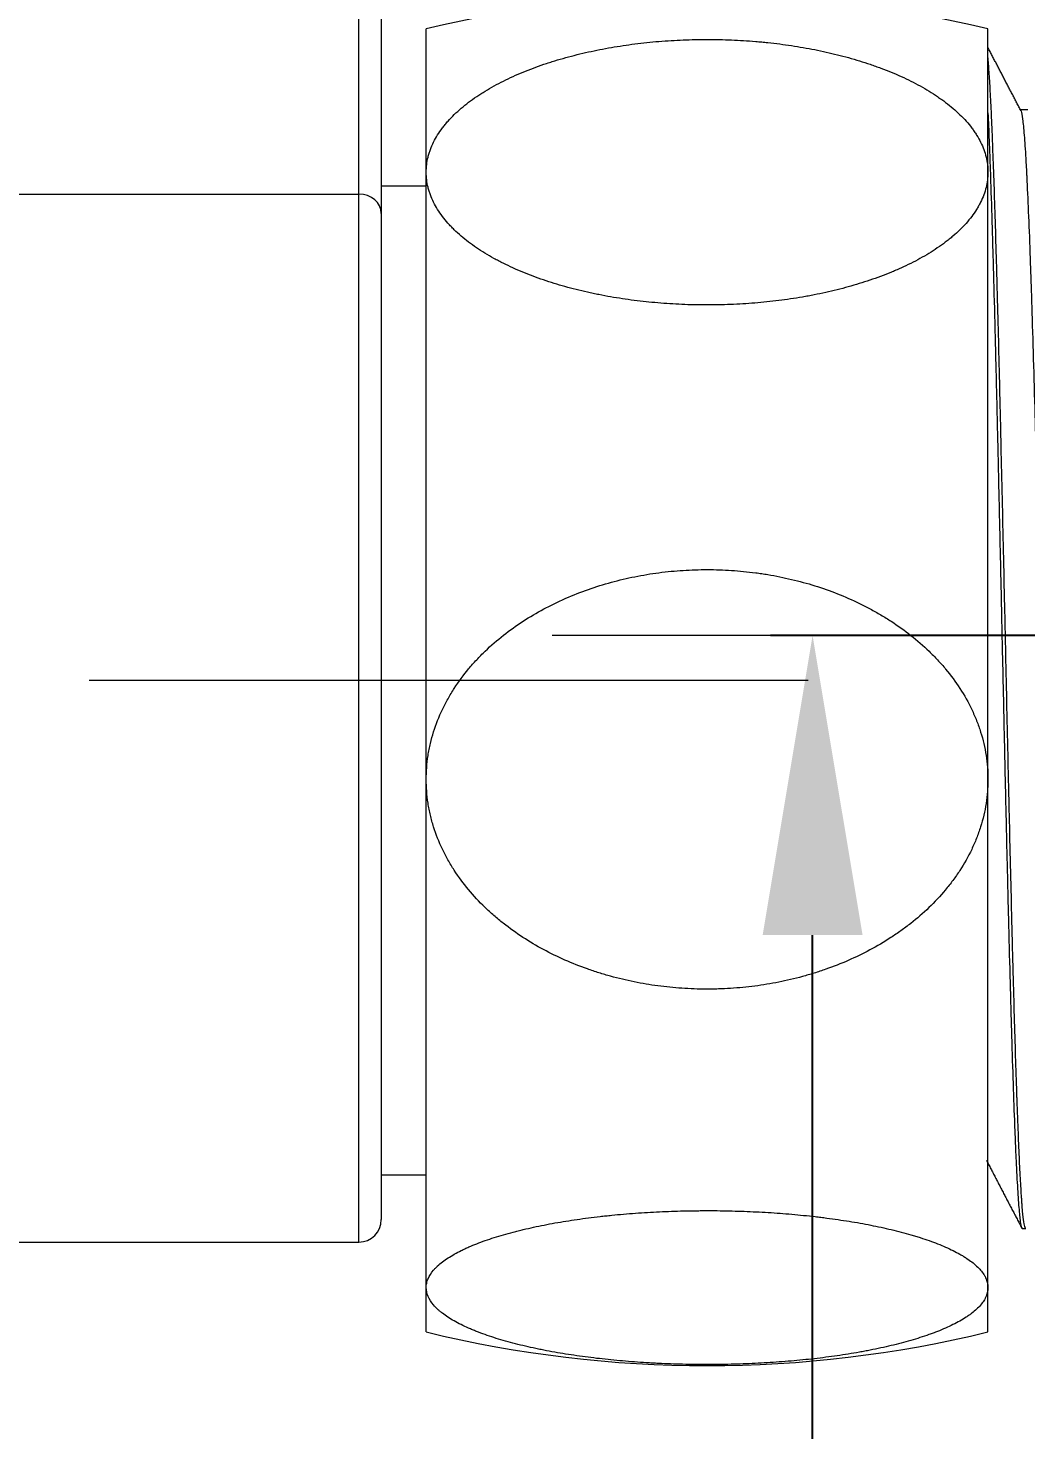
# Model space of a CAD drawing. Extents: x 8819 to 9239, y -18069 to -17475.
# Drawn here: x 9083.81 to 9100.46, y -17628.31 to -17604.91 of the extents above; entities that cross this region are included whole.
import ezdxf

# ---------------------------------------------------------------- set-up
doc = ezdxf.new("R2010")
doc.units = 0
doc.header["$MEASUREMENT"] = 0
doc.linetypes.add('CENTER', pattern=[47.5, 22, -8.5, 8.5, -8.5])
doc.linetypes.add('HIDDEN2', pattern=[4.7625, 3.175, -1.5875])
doc.layers.get('DEFPOINTS').update_dxf_attribs({"linetype": 'CONTINUOUS'})
doc.layers.add('1', color=4, linetype='HIDDEN2')
doc.layers.add('5', color=2, linetype='CONTINUOUS', lineweight=9)
doc.styles.get("Standard").update_dxf_attribs({"font": 'Gulim.ttf'})
doc.dimstyles.new('STANDARD$0', dxfattribs={"dimtxt": 3.5, "dimasz": 2.5, "dimexe": 0.7, "dimexo": 0.7, "dimgap": 0.5, "dimtad": 3, "dimdec": 4, "dimdsep": 46, "dimtxsty": 'Standard', "dimcen": 0, "dimclrd": 2, "dimclre": 2, "dimclrt": 4, "dimadec": 0, "dimazin": 0, "dimtp": 0.2, "dimtm": 0.1, "dimtfac": 0.5, "dimtdec": 4, "dimtmove": 1, "dimatfit": 3, "dimfxl": 0, "dimtolj": 1, "dimarcsym": 0})

# ---------------------------------------------------------------- blocks, each defined once
blk = doc.blocks.new('*D7')
at = {"layer": '5', "color": 2, "lineweight": -2}
for p, q in [((9113.856, -17615.053), (9096.203, -17615.053)), ((9096.903, -17722.553), (9096.903, -17620.053)), ((9113.856, -17727.553), (9096.203, -17727.553))]:
    blk.add_line(p, q, dxfattribs=at)
at = {"layer": '5', "color": 2}
for points in [[(9096.07, -17620.053), (9097.737, -17620.053), (9096.903, -17615.053)], [(9096.07, -17722.553), (9097.737, -17722.553), (9096.903, -17727.553)]]:
    blk.add_solid(points, dxfattribs=at)
at = {"layer": 'DEFPOINTS', "color": 0}
for p in [(9096.903, -17615.053), (9114.556, -17615.053), (9114.556, -17727.553)]:
    blk.add_point(p, dxfattribs=at)
at = {"layer": '5', "color": 4, "insert": (9091.337, -17673.564), "char_height": 5, "attachment_point": 5, "rotation": 90}
blk.add_mtext('\\A1;150', dxfattribs=at)

msp = doc.modelspace()

# ---------------------------------------------------------------- linework, layer by layer
at = {"layer": '1', "color": 1, "linetype": 'Continuous', "lineweight": 13}
for p, q in [((9089.33, -17607.684), (9089.33, -17588.934)), ((9078.947, -17607.684), (9089.33, -17607.684)), ((9089.33, -17625.178), (9089.33, -17607.684))]:
    msp.add_line(p, q, dxfattribs=at)
at = {"layer": '1', "color": 7, "linetype": 'Continuous', "lineweight": 18}
for p, q in [((9089.705, -17589.259), (9089.705, -17608.009)), ((9090.455, -17607.32), (9090.455, -17604.928)), ((9099.83, -17607.32), (9099.83, -17604.928)), ((9100.498, -17606.278), (9100.372, -17606.278)), ((9090.455, -17617.454), (9090.455, -17607.32)), ((9099.83, -17617.454), (9099.83, -17607.32)), ((9090.455, -17607.553), (9089.705, -17607.553)), ((9089.705, -17608.009), (9089.705, -17624.803)), ((9090.455, -17625.938), (9090.455, -17617.454)), ((9099.83, -17625.938), (9099.83, -17617.454)), ((9089.705, -17624.053), (9090.455, -17624.053)), ((9100.403, -17624.953), (9100.462, -17624.953)), ((9080.022, -17625.178), (9089.33, -17625.178)), ((9090.455, -17626.678), (9090.455, -17625.938)), ((9099.83, -17626.678), (9099.83, -17625.938))]:
    msp.add_line(p, q, dxfattribs=at)
at = {"layer": '1', "color": 1, "linetype": 'CENTER', "lineweight": 13}
for p, q in [((9114.556, -17615.053), (9089.96, -17615.053)), ((9096.83, -17615.803), (9084.83, -17615.803))]:
    msp.add_line(p, q, dxfattribs=at)
at = {"layer": '1', "color": 7, "linetype": 'Continuous', "lineweight": 18}
for centre, radius, start, end in [((9095.142, -17624.178), 19.812, 76.3145, 103.6855), ((9089.33, -17624.803), 0.375, 270, 0), ((9095.142, -17607.428), 19.812, 256.3145, 283.6855)]:
    msp.add_arc(centre, radius, start, end, dxfattribs=at)
at = {"layer": '1', "color": 1, "linetype": 'Continuous', "lineweight": 13}
msp.add_ellipse((9089.33, -17608.009), major_axis=(-0.375, 0), ratio=0.866025, start_param=3.141593, end_param=4.712389, dxfattribs=at)
at = {"layer": '1', "color": 7, "linetype": 'Continuous', "lineweight": 18}
for points, knots in [([(9090.455, -17607.32), (9090.455, -17607.235), (9090.465, -17607.151), (9090.488, -17607.056), (9090.491, -17607.045), (9090.497, -17607.024), (9090.506, -17606.993), (9090.531, -17606.92), (9090.558, -17606.858), (9090.618, -17606.737), (9090.667, -17606.658), (9090.74, -17606.562), (9090.755, -17606.543), (9090.786, -17606.505), (9090.802, -17606.486), (9090.852, -17606.43), (9090.887, -17606.394), (9090.997, -17606.286), (9091.077, -17606.218), (9091.206, -17606.12), (9091.251, -17606.088), (9091.32, -17606.041), (9091.344, -17606.025), (9091.391, -17605.995), (9091.415, -17605.98), (9091.537, -17605.906), (9091.639, -17605.85), (9091.849, -17605.745), (9091.958, -17605.695), (9092.184, -17605.603), (9092.3, -17605.559), (9092.449, -17605.509), (9092.48, -17605.499), (9092.54, -17605.479), (9092.631, -17605.45), (9092.723, -17605.424), (9092.909, -17605.372), (9093.034, -17605.341), (9093.287, -17605.285), (9093.415, -17605.26), (9093.674, -17605.215), (9093.805, -17605.195), (9094.004, -17605.17), (9094.071, -17605.162), (9094.204, -17605.148), (9094.272, -17605.142), (9094.474, -17605.125), (9094.608, -17605.117), (9094.877, -17605.106), (9095.146, -17605.1), (9095.415, -17605.106), (9095.684, -17605.117), (9095.818, -17605.126), (9095.987, -17605.14), (9096.02, -17605.143), (9096.087, -17605.149), (9096.121, -17605.153), (9096.221, -17605.163), (9096.288, -17605.171), (9096.487, -17605.196), (9096.617, -17605.216), (9096.876, -17605.261), (9097.004, -17605.286), (9097.256, -17605.342), (9097.38, -17605.373), (9097.626, -17605.441), (9097.747, -17605.479), (9097.896, -17605.529), (9097.925, -17605.539), (9097.984, -17605.561), (9098.014, -17605.571), (9098.102, -17605.604), (9098.159, -17605.627), (9098.329, -17605.697), (9098.438, -17605.746), (9098.649, -17605.852), (9098.75, -17605.907), (9098.896, -17605.996), (9098.943, -17606.027), (9099.012, -17606.074), (9099.035, -17606.09), (9099.08, -17606.122), (9099.102, -17606.138), (9099.21, -17606.22), (9099.29, -17606.289), (9099.436, -17606.431), (9099.502, -17606.505), (9099.574, -17606.601), (9099.588, -17606.621), (9099.615, -17606.66), (9099.628, -17606.68), (9099.665, -17606.74), (9099.688, -17606.78), (9099.748, -17606.901), (9099.778, -17606.983), (9099.819, -17607.149), (9099.83, -17607.234), (9099.83, -17607.32)], [0, 0, 0, 0, 0.03125, 0.03125, 0.035156, 0.035156, 0.039063, 0.046875, 0.0625, 0.0625, 0.09375, 0.09375, 0.101563, 0.101563, 0.109375, 0.109375, 0.125, 0.125, 0.15625, 0.15625, 0.171875, 0.171875, 0.179688, 0.179688, 0.1875, 0.1875, 0.21875, 0.21875, 0.25, 0.25, 0.28125, 0.28125, 0.289063, 0.289063, 0.296875, 0.3125, 0.3125, 0.34375, 0.34375, 0.375, 0.375, 0.40625, 0.40625, 0.421875, 0.421875, 0.4375, 0.4375, 0.46875, 0.46875, 0.5, 0.53125, 0.53125, 0.5625, 0.5625, 0.570313, 0.570313, 0.578125, 0.578125, 0.59375, 0.59375, 0.625, 0.625, 0.65625, 0.65625, 0.6875, 0.6875, 0.71875, 0.71875, 0.726563, 0.726563, 0.734375, 0.734375, 0.75, 0.75, 0.78125, 0.78125, 0.8125, 0.8125, 0.828125, 0.828125, 0.835938, 0.835938, 0.84375, 0.84375, 0.875, 0.875, 0.90625, 0.90625, 0.914063, 0.914063, 0.921875, 0.921875, 0.9375, 0.9375, 0.96875, 0.96875, 1, 1, 1, 1]), ([(9100.462, -17624.953), (9100.461, -17624.953), (9100.456, -17624.952), (9100.452, -17624.945), (9100.442, -17624.917), (9100.428, -17624.853), (9100.415, -17624.735), (9100.405, -17624.626), (9100.402, -17624.586), (9100.397, -17624.521), (9100.395, -17624.487), (9100.392, -17624.452), (9100.391, -17624.427), (9100.39, -17624.415), (9100.382, -17624.302), (9100.376, -17624.189), (9100.362, -17623.939), (9100.349, -17623.664), (9100.336, -17623.341), (9100.326, -17623.081), (9100.323, -17622.991), (9100.318, -17622.875), (9100.318, -17622.851), (9100.316, -17622.804), (9100.313, -17622.732), (9100.311, -17622.66), (9100.303, -17622.414), (9100.296, -17622.208), (9100.283, -17621.778), (9100.276, -17621.554), (9100.263, -17621.087), (9100.256, -17620.844), (9100.248, -17620.529), (9100.246, -17620.465), (9100.243, -17620.336), (9100.241, -17620.272), (9100.236, -17620.076), (9100.233, -17619.945), (9100.223, -17619.546), (9100.217, -17619.274), (9100.203, -17618.719), (9100.197, -17618.436), (9100.188, -17618.075), (9100.186, -17617.966), (9100.183, -17617.856), (9100.182, -17617.783), (9100.181, -17617.746), (9100.177, -17617.563), (9100.173, -17617.415), (9100.163, -17616.971), (9100.15, -17616.375), (9100.137, -17615.772), (9100.127, -17615.317), (9100.124, -17615.165), (9100.12, -17614.974), (9100.119, -17614.936), (9100.117, -17614.859), (9100.115, -17614.745), (9100.112, -17614.631), (9100.104, -17614.251), (9100.097, -17613.95), (9100.084, -17613.353), (9100.077, -17613.057), (9100.064, -17612.47), (9100.057, -17612.179), (9100.049, -17611.819), (9100.048, -17611.747), (9100.044, -17611.603), (9100.043, -17611.532), (9100.038, -17611.319), (9100.034, -17611.178), (9100.024, -17610.763), (9100.011, -17610.223), (9099.998, -17609.711), (9099.988, -17609.336), (9099.984, -17609.213), (9099.98, -17609.031), (9099.977, -17608.941), (9099.975, -17608.852), (9099.973, -17608.793), (9099.972, -17608.763), (9099.965, -17608.499), (9099.958, -17608.274), (9099.945, -17607.847), (9099.932, -17607.44), (9099.918, -17607.075), (9099.908, -17606.816), (9099.905, -17606.733), (9099.9, -17606.612), (9099.898, -17606.572), (9099.895, -17606.495), (9099.893, -17606.457), (9099.885, -17606.271), (9099.879, -17606.135), (9099.865, -17605.889), (9099.859, -17605.779), (9099.845, -17605.585), (9099.839, -17605.5), (9099.831, -17605.42), (9099.83, -17605.411), (9099.83, -17605.403)], [0, 0, 0, 0, 0.004783, 0.020518, 0.020518, 0.051989, 0.083459, 0.083459, 0.099194, 0.099194, 0.107062, 0.110995, 0.110995, 0.114929, 0.114929, 0.1464, 0.1464, 0.17787, 0.20934, 0.20934, 0.225075, 0.225075, 0.229009, 0.229009, 0.232943, 0.24081, 0.24081, 0.272281, 0.272281, 0.303751, 0.303751, 0.335221, 0.335221, 0.343089, 0.343089, 0.350956, 0.350956, 0.366692, 0.366692, 0.398162, 0.398162, 0.429632, 0.429632, 0.4375, 0.441434, 0.441434, 0.445367, 0.445367, 0.461103, 0.461103, 0.492573, 0.524043, 0.524043, 0.539778, 0.539778, 0.543712, 0.543712, 0.547646, 0.555513, 0.555513, 0.586984, 0.586984, 0.618454, 0.618454, 0.649924, 0.649924, 0.657792, 0.657792, 0.665659, 0.665659, 0.681395, 0.681395, 0.712865, 0.744335, 0.744335, 0.76007, 0.76007, 0.767938, 0.771872, 0.771872, 0.775806, 0.775806, 0.807276, 0.807276, 0.838746, 0.870216, 0.870216, 0.885952, 0.885952, 0.893819, 0.893819, 0.901687, 0.901687, 0.933157, 0.933157, 0.964627, 0.964627, 0.996098, 0.996098, 1, 1, 1, 1]), ([(9099.83, -17606.33), (9099.836, -17606.471), (9099.843, -17606.624), (9099.85, -17606.816), (9099.851, -17606.842), (9099.854, -17606.896), (9099.857, -17606.978), (9099.86, -17607.062), (9099.866, -17607.233), (9099.87, -17607.351), (9099.882, -17607.717), (9099.891, -17607.976), (9099.903, -17608.389), (9099.907, -17608.531), (9099.914, -17608.75), (9099.917, -17608.86), (9099.92, -17608.973), (9099.922, -17609.049), (9099.923, -17609.087), (9099.933, -17609.433), (9099.941, -17609.751), (9099.957, -17610.406), (9099.966, -17610.744), (9099.978, -17611.265), (9099.982, -17611.442), (9099.988, -17611.71), (9099.992, -17611.845), (9099.995, -17611.981), (9099.997, -17612.073), (9099.998, -17612.118), (9100.007, -17612.531), (9100.016, -17612.901), (9100.032, -17613.646), (9100.041, -17614.022), (9100.053, -17614.59), (9100.057, -17614.78), (9100.063, -17615.066), (9100.065, -17615.161), (9100.068, -17615.305), (9100.069, -17615.353), (9100.072, -17615.449), (9100.073, -17615.497), (9100.082, -17615.927), (9100.091, -17616.305), (9100.107, -17617.052), (9100.115, -17617.421), (9100.128, -17617.969), (9100.132, -17618.15), (9100.138, -17618.421), (9100.14, -17618.51), (9100.143, -17618.645), (9100.144, -17618.689), (9100.146, -17618.778), (9100.148, -17618.823), (9100.157, -17619.22), (9100.165, -17619.561), (9100.182, -17620.222), (9100.19, -17620.541), (9100.203, -17621.003), (9100.207, -17621.154), (9100.212, -17621.34), (9100.213, -17621.377), (9100.215, -17621.45), (9100.216, -17621.487), (9100.219, -17621.595), (9100.221, -17621.667), (9100.232, -17622.019), (9100.24, -17622.284), (9100.257, -17622.78), (9100.265, -17623.011), (9100.278, -17623.333), (9100.282, -17623.436), (9100.288, -17623.584), (9100.29, -17623.633), (9100.294, -17623.727), (9100.296, -17623.772), (9100.307, -17623.994), (9100.315, -17624.151), (9100.332, -17624.424), (9100.34, -17624.54), (9100.353, -17624.684), (9100.357, -17624.726), (9100.362, -17624.773), (9100.363, -17624.782), (9100.365, -17624.799), (9100.368, -17624.824), (9100.371, -17624.846), (9100.382, -17624.912), (9100.39, -17624.942), (9100.4, -17624.952), (9100.401, -17624.953), (9100.403, -17624.953)], [0, 0, 0, 0, 0.034111, 0.034111, 0.039549, 0.039549, 0.044988, 0.055865, 0.055865, 0.077619, 0.077619, 0.121128, 0.121128, 0.142882, 0.142882, 0.153759, 0.159198, 0.159198, 0.164636, 0.164636, 0.208145, 0.208145, 0.251653, 0.251653, 0.273408, 0.273408, 0.284285, 0.289723, 0.289723, 0.295162, 0.295162, 0.338671, 0.338671, 0.382179, 0.382179, 0.403933, 0.403933, 0.41481, 0.41481, 0.420249, 0.420249, 0.425688, 0.425688, 0.469196, 0.469196, 0.512705, 0.512705, 0.534459, 0.534459, 0.545336, 0.545336, 0.550775, 0.550775, 0.556213, 0.556213, 0.599722, 0.599722, 0.64323, 0.64323, 0.664985, 0.664985, 0.670423, 0.670423, 0.675862, 0.675862, 0.686739, 0.686739, 0.730247, 0.730247, 0.773756, 0.773756, 0.79551, 0.79551, 0.806387, 0.806387, 0.817265, 0.817265, 0.860773, 0.860773, 0.904282, 0.904282, 0.926036, 0.926036, 0.931474, 0.931474, 0.936913, 0.94779, 0.94779, 0.991299, 0.991299, 1, 1, 1, 1]), ([(9100.376, -17606.287), (9100.385, -17606.302), (9100.393, -17606.335), (9100.402, -17606.395), (9100.403, -17606.403), (9100.405, -17606.418), (9100.409, -17606.443), (9100.412, -17606.47), (9100.419, -17606.529), (9100.423, -17606.573), (9100.436, -17606.722), (9100.445, -17606.842), (9100.459, -17607.053), (9100.463, -17607.128), (9100.47, -17607.249), (9100.472, -17607.291), (9100.475, -17607.355), (9100.476, -17607.377), (9100.478, -17607.421), (9100.479, -17607.443), (9100.489, -17607.647), (9100.498, -17607.846), (9100.516, -17608.277), (9100.525, -17608.51), (9100.538, -17608.885), (9100.543, -17609.015), (9100.548, -17609.182), (9100.549, -17609.216), (9100.552, -17609.283), (9100.555, -17609.386), (9100.558, -17609.489), (9100.569, -17609.84), (9100.578, -17610.131), (9100.596, -17610.738), (9100.604, -17611.053), (9100.616, -17611.462), (9100.618, -17611.545), (9100.621, -17611.67), (9100.622, -17611.711), (9100.625, -17611.795), (9100.626, -17611.837), (9100.631, -17612.047), (9100.636, -17612.217), (9100.649, -17612.728), (9100.657, -17613.074), (9100.675, -17613.776), (9100.684, -17614.132), (9100.694, -17614.539), (9100.695, -17614.584), (9100.698, -17614.674), (9100.701, -17614.809), (9100.704, -17614.944), (9100.711, -17615.214), (9100.715, -17615.393), (9100.728, -17615.928), (9100.737, -17616.282), (9100.75, -17616.81), (9100.755, -17616.985), (9100.761, -17617.247), (9100.764, -17617.335), (9100.767, -17617.465), (9100.768, -17617.509), (9100.77, -17617.596), (9100.772, -17617.639), (9100.782, -17618.026), (9100.791, -17618.363), (9100.804, -17618.855), (9100.808, -17619.016), (9100.817, -17619.336), (9100.822, -17619.492), (9100.835, -17619.951), (9100.844, -17620.244), (9100.861, -17620.802), (9100.87, -17621.068), (9100.881, -17621.383), (9100.884, -17621.445), (9100.888, -17621.568), (9100.89, -17621.628), (9100.897, -17621.805), (9100.901, -17621.918), (9100.914, -17622.244), (9100.923, -17622.443), (9100.941, -17622.804), (9100.95, -17622.967), (9100.961, -17623.146), (9100.963, -17623.181), (9100.968, -17623.247), (9100.97, -17623.279), (9100.977, -17623.37), (9100.981, -17623.425), (9100.994, -17623.576), (9101.003, -17623.655), (9101.016, -17623.742), (9101.021, -17623.765), (9101.027, -17623.793), (9101.03, -17623.8), (9101.033, -17623.81), (9101.034, -17623.813), (9101.036, -17623.818), (9101.038, -17623.82), (9101.041, -17623.826), (9101.044, -17623.828), (9101.047, -17623.828)], [0, 0, 0, 0, 0.036761, 0.036761, 0.041713, 0.041713, 0.046664, 0.056568, 0.056568, 0.076374, 0.076374, 0.115988, 0.115988, 0.135794, 0.135794, 0.145698, 0.145698, 0.150649, 0.150649, 0.155601, 0.155601, 0.195214, 0.195214, 0.234828, 0.234828, 0.254635, 0.254635, 0.259586, 0.259586, 0.264538, 0.274441, 0.274441, 0.314055, 0.314055, 0.353668, 0.353668, 0.363571, 0.363571, 0.368523, 0.368523, 0.373475, 0.373475, 0.393281, 0.393281, 0.432895, 0.432895, 0.472508, 0.472508, 0.47746, 0.47746, 0.482411, 0.492315, 0.492315, 0.512121, 0.512121, 0.551735, 0.551735, 0.571542, 0.571542, 0.581445, 0.581445, 0.586397, 0.586397, 0.591348, 0.591348, 0.630962, 0.630962, 0.650768, 0.650768, 0.670575, 0.670575, 0.710188, 0.710188, 0.749802, 0.749802, 0.759705, 0.759705, 0.769608, 0.769608, 0.789415, 0.789415, 0.829028, 0.829028, 0.868642, 0.868642, 0.878545, 0.878545, 0.888449, 0.888449, 0.908255, 0.908255, 0.947869, 0.947869, 0.967675, 0.967675, 0.977579, 0.977579, 0.98253, 0.98253, 0.987482, 0.987482, 1, 1, 1, 1]), ([(9099.83, -17607.32), (9099.83, -17607.341), (9099.829, -17607.363), (9099.826, -17607.405), (9099.82, -17607.469), (9099.809, -17607.532), (9099.778, -17607.658), (9099.747, -17607.74), (9099.697, -17607.842), (9099.686, -17607.862), (9099.663, -17607.903), (9099.651, -17607.923), (9099.614, -17607.982), (9099.587, -17608.021), (9099.5, -17608.137), (9099.434, -17608.211), (9099.324, -17608.318), (9099.285, -17608.353), (9099.224, -17608.405), (9099.204, -17608.422), (9099.162, -17608.456), (9099.14, -17608.472), (9099.032, -17608.554), (9098.94, -17608.616), (9098.747, -17608.734), (9098.646, -17608.79), (9098.487, -17608.869), (9098.433, -17608.895), (9098.35, -17608.932), (9098.322, -17608.944), (9098.266, -17608.969), (9098.237, -17608.98), (9098.095, -17609.039), (9097.979, -17609.082), (9097.742, -17609.162), (9097.621, -17609.199), (9097.375, -17609.267), (9097.249, -17609.299), (9097.058, -17609.341), (9096.962, -17609.361), (9096.864, -17609.38), (9096.799, -17609.392), (9096.766, -17609.398), (9096.602, -17609.426), (9096.47, -17609.445), (9096.205, -17609.479), (9095.939, -17609.506), (9095.67, -17609.523), (9095.467, -17609.531), (9095.366, -17609.534), (9095.247, -17609.536), (9095.196, -17609.536), (9095.162, -17609.536), (9095.145, -17609.536), (9094.992, -17609.536), (9094.722, -17609.53), (9094.321, -17609.504), (9094.057, -17609.476), (9093.794, -17609.443), (9093.663, -17609.423), (9093.468, -17609.389), (9093.403, -17609.377), (9093.306, -17609.357), (9093.274, -17609.351), (9093.209, -17609.337), (9093.049, -17609.302), (9092.893, -17609.263), (9092.648, -17609.195), (9092.528, -17609.158), (9092.294, -17609.078), (9092.179, -17609.035), (9091.956, -17608.943), (9091.847, -17608.893), (9091.715, -17608.827), (9091.688, -17608.814), (9091.636, -17608.787), (9091.61, -17608.773), (9091.534, -17608.73), (9091.484, -17608.701), (9091.338, -17608.613), (9091.247, -17608.55), (9091.075, -17608.42), (9090.996, -17608.352), (9090.904, -17608.262), (9090.886, -17608.244), (9090.851, -17608.208), (9090.834, -17608.189), (9090.784, -17608.133), (9090.753, -17608.095), (9090.667, -17607.98), (9090.617, -17607.902), (9090.557, -17607.781), (9090.54, -17607.74), (9090.52, -17607.688), (9090.517, -17607.677), (9090.51, -17607.656), (9090.506, -17607.646), (9090.496, -17607.614), (9090.491, -17607.593), (9090.465, -17607.488), (9090.455, -17607.404), (9090.455, -17607.32)], [0, 0, 0, 0, 0.007812, 0.007812, 0.015625, 0.03125, 0.03125, 0.0625, 0.0625, 0.070312, 0.070312, 0.078125, 0.078125, 0.09375, 0.09375, 0.125, 0.125, 0.140625, 0.140625, 0.148437, 0.148437, 0.15625, 0.15625, 0.1875, 0.1875, 0.21875, 0.21875, 0.234375, 0.234375, 0.242187, 0.242187, 0.25, 0.25, 0.28125, 0.28125, 0.3125, 0.3125, 0.34375, 0.34375, 0.359375, 0.367187, 0.367187, 0.375, 0.375, 0.40625, 0.40625, 0.4375, 0.46875, 0.46875, 0.484375, 0.492187, 0.496094, 0.496094, 0.5, 0.5, 0.53125, 0.5625, 0.59375, 0.59375, 0.625, 0.625, 0.640625, 0.640625, 0.648437, 0.648437, 0.65625, 0.6875, 0.6875, 0.71875, 0.71875, 0.75, 0.75, 0.78125, 0.78125, 0.789062, 0.789062, 0.796875, 0.796875, 0.8125, 0.8125, 0.84375, 0.84375, 0.875, 0.875, 0.882812, 0.882812, 0.890625, 0.890625, 0.90625, 0.90625, 0.9375, 0.9375, 0.953125, 0.953125, 0.957031, 0.957031, 0.960937, 0.960937, 0.96875, 0.96875, 1, 1, 1, 1]), ([(9090.455, -17617.454), (9090.455, -17617.321), (9090.465, -17617.187), (9090.488, -17617.037), (9090.491, -17617.02), (9090.497, -17616.987), (9090.506, -17616.937), (9090.531, -17616.822), (9090.558, -17616.725), (9090.618, -17616.534), (9090.667, -17616.409), (9090.74, -17616.257), (9090.755, -17616.227), (9090.786, -17616.167), (9090.802, -17616.137), (9090.852, -17616.048), (9090.887, -17615.991), (9090.997, -17615.822), (9091.077, -17615.714), (9091.206, -17615.558), (9091.251, -17615.508), (9091.32, -17615.434), (9091.344, -17615.409), (9091.391, -17615.361), (9091.415, -17615.337), (9091.537, -17615.22), (9091.639, -17615.132), (9091.849, -17614.966), (9091.958, -17614.888), (9092.184, -17614.741), (9092.3, -17614.673), (9092.449, -17614.593), (9092.48, -17614.577), (9092.54, -17614.546), (9092.631, -17614.501), (9092.723, -17614.458), (9092.909, -17614.377), (9093.034, -17614.328), (9093.287, -17614.239), (9093.415, -17614.199), (9093.674, -17614.128), (9093.805, -17614.098), (9094.004, -17614.058), (9094.071, -17614.046), (9094.204, -17614.023), (9094.272, -17614.013), (9094.474, -17613.987), (9094.743, -17613.961), (9095.146, -17613.948), (9095.55, -17613.961), (9095.818, -17613.988), (9095.987, -17614.01), (9096.02, -17614.015), (9096.087, -17614.025), (9096.121, -17614.03), (9096.221, -17614.047), (9096.288, -17614.059), (9096.487, -17614.099), (9096.617, -17614.13), (9096.876, -17614.201), (9097.004, -17614.241), (9097.256, -17614.33), (9097.38, -17614.379), (9097.626, -17614.487), (9097.747, -17614.545), (9097.896, -17614.625), (9097.925, -17614.641), (9097.984, -17614.675), (9098.014, -17614.692), (9098.102, -17614.744), (9098.159, -17614.779), (9098.329, -17614.89), (9098.438, -17614.968), (9098.649, -17615.135), (9098.75, -17615.223), (9098.896, -17615.363), (9098.943, -17615.411), (9099.012, -17615.485), (9099.035, -17615.511), (9099.08, -17615.561), (9099.102, -17615.587), (9099.21, -17615.717), (9099.29, -17615.825), (9099.436, -17616.05), (9099.502, -17616.167), (9099.574, -17616.319), (9099.588, -17616.35), (9099.615, -17616.412), (9099.628, -17616.443), (9099.665, -17616.537), (9099.688, -17616.601), (9099.748, -17616.792), (9099.778, -17616.922), (9099.819, -17617.185), (9099.83, -17617.318), (9099.83, -17617.454)], [0, 0, 0, 0, 0.03125, 0.03125, 0.035156, 0.035156, 0.039062, 0.046875, 0.0625, 0.0625, 0.09375, 0.09375, 0.101562, 0.101562, 0.109375, 0.109375, 0.125, 0.125, 0.15625, 0.15625, 0.171875, 0.171875, 0.179687, 0.179687, 0.1875, 0.1875, 0.21875, 0.21875, 0.25, 0.25, 0.28125, 0.28125, 0.289062, 0.289062, 0.296875, 0.3125, 0.3125, 0.34375, 0.34375, 0.375, 0.375, 0.40625, 0.40625, 0.421875, 0.421875, 0.4375, 0.4375, 0.46875, 0.5, 0.53125, 0.5625, 0.5625, 0.570312, 0.570312, 0.578125, 0.578125, 0.59375, 0.59375, 0.625, 0.625, 0.65625, 0.65625, 0.6875, 0.6875, 0.71875, 0.71875, 0.726562, 0.726562, 0.734375, 0.734375, 0.75, 0.75, 0.78125, 0.78125, 0.8125, 0.8125, 0.828125, 0.828125, 0.835937, 0.835937, 0.84375, 0.84375, 0.875, 0.875, 0.90625, 0.90625, 0.914062, 0.914062, 0.921875, 0.921875, 0.9375, 0.9375, 0.96875, 0.96875, 1, 1, 1, 1]), ([(9099.83, -17617.454), (9099.83, -17617.488), (9099.829, -17617.522), (9099.826, -17617.589), (9099.82, -17617.69), (9099.809, -17617.789), (9099.778, -17617.988), (9099.747, -17618.118), (9099.697, -17618.279), (9099.686, -17618.311), (9099.663, -17618.375), (9099.651, -17618.406), (9099.614, -17618.501), (9099.587, -17618.562), (9099.5, -17618.744), (9099.434, -17618.861), (9099.324, -17619.031), (9099.285, -17619.086), (9099.224, -17619.168), (9099.204, -17619.195), (9099.162, -17619.248), (9099.14, -17619.275), (9099.032, -17619.404), (9098.94, -17619.502), (9098.747, -17619.688), (9098.646, -17619.776), (9098.487, -17619.901), (9098.433, -17619.942), (9098.35, -17620.001), (9098.322, -17620.02), (9098.266, -17620.059), (9098.237, -17620.078), (9098.095, -17620.17), (9097.979, -17620.238), (9097.742, -17620.365), (9097.621, -17620.423), (9097.375, -17620.531), (9097.249, -17620.58), (9097.058, -17620.647), (9096.962, -17620.679), (9096.864, -17620.708), (9096.799, -17620.727), (9096.766, -17620.737), (9096.602, -17620.781), (9096.47, -17620.812), (9096.205, -17620.865), (9095.939, -17620.909), (9095.67, -17620.935), (9095.467, -17620.947), (9095.366, -17620.952), (9095.247, -17620.955), (9095.196, -17620.955), (9095.162, -17620.956), (9095.145, -17620.956), (9094.992, -17620.955), (9094.722, -17620.946), (9094.321, -17620.905), (9094.057, -17620.861), (9093.794, -17620.808), (9093.663, -17620.776), (9093.468, -17620.723), (9093.403, -17620.704), (9093.306, -17620.673), (9093.274, -17620.663), (9093.209, -17620.641), (9093.049, -17620.586), (9092.893, -17620.524), (9092.648, -17620.416), (9092.528, -17620.358), (9092.294, -17620.232), (9092.179, -17620.164), (9091.956, -17620.018), (9091.847, -17619.94), (9091.715, -17619.836), (9091.688, -17619.815), (9091.636, -17619.771), (9091.61, -17619.749), (9091.534, -17619.682), (9091.484, -17619.637), (9091.338, -17619.496), (9091.247, -17619.398), (9091.075, -17619.192), (9090.996, -17619.085), (9090.904, -17618.943), (9090.886, -17618.914), (9090.851, -17618.857), (9090.834, -17618.827), (9090.784, -17618.739), (9090.753, -17618.679), (9090.667, -17618.498), (9090.617, -17618.374), (9090.557, -17618.182), (9090.54, -17618.117), (9090.52, -17618.035), (9090.517, -17618.019), (9090.51, -17617.986), (9090.506, -17617.969), (9090.496, -17617.919), (9090.491, -17617.886), (9090.465, -17617.72), (9090.455, -17617.587), (9090.455, -17617.454)], [0, 0, 0, 0, 0.007813, 0.007813, 0.015625, 0.03125, 0.03125, 0.0625, 0.0625, 0.070313, 0.070313, 0.078125, 0.078125, 0.09375, 0.09375, 0.125, 0.125, 0.140625, 0.140625, 0.148438, 0.148438, 0.15625, 0.15625, 0.1875, 0.1875, 0.21875, 0.21875, 0.234375, 0.234375, 0.242188, 0.242188, 0.25, 0.25, 0.28125, 0.28125, 0.3125, 0.3125, 0.34375, 0.34375, 0.359375, 0.367188, 0.367188, 0.375, 0.375, 0.40625, 0.40625, 0.4375, 0.46875, 0.46875, 0.484375, 0.492188, 0.496094, 0.496094, 0.5, 0.5, 0.53125, 0.5625, 0.59375, 0.59375, 0.625, 0.625, 0.640625, 0.640625, 0.648438, 0.648438, 0.65625, 0.6875, 0.6875, 0.71875, 0.71875, 0.75, 0.75, 0.78125, 0.78125, 0.789063, 0.789063, 0.796875, 0.796875, 0.8125, 0.8125, 0.84375, 0.84375, 0.875, 0.875, 0.882813, 0.882813, 0.890625, 0.890625, 0.90625, 0.90625, 0.9375, 0.9375, 0.953125, 0.953125, 0.957031, 0.957031, 0.960937, 0.960937, 0.96875, 0.96875, 1, 1, 1, 1]), ([(9090.455, -17625.938), (9090.455, -17625.925), (9090.455, -17625.913), (9090.458, -17625.888), (9090.464, -17625.851), (9090.476, -17625.814), (9090.507, -17625.742), (9090.537, -17625.694), (9090.588, -17625.635), (9090.598, -17625.623), (9090.621, -17625.6), (9090.633, -17625.588), (9090.67, -17625.553), (9090.697, -17625.531), (9090.784, -17625.464), (9090.85, -17625.421), (9090.961, -17625.359), (9090.999, -17625.338), (9091.06, -17625.308), (9091.081, -17625.298), (9091.123, -17625.279), (9091.144, -17625.269), (9091.252, -17625.222), (9091.344, -17625.186), (9091.537, -17625.118), (9091.639, -17625.085), (9091.798, -17625.039), (9091.852, -17625.024), (9091.935, -17625.003), (9091.962, -17624.996), (9092.019, -17624.981), (9092.047, -17624.975), (9092.189, -17624.941), (9092.305, -17624.916), (9092.543, -17624.869), (9092.664, -17624.848), (9092.91, -17624.808), (9093.035, -17624.79), (9093.226, -17624.766), (9093.323, -17624.754), (9093.42, -17624.743), (9093.485, -17624.736), (9093.518, -17624.733), (9093.682, -17624.716), (9093.814, -17624.705), (9094.079, -17624.686), (9094.346, -17624.67), (9094.615, -17624.66), (9094.817, -17624.655), (9094.919, -17624.654), (9095.037, -17624.653), (9095.088, -17624.652), (9095.122, -17624.652), (9095.14, -17624.652), (9095.292, -17624.652), (9095.562, -17624.656), (9095.963, -17624.671), (9096.228, -17624.687), (9096.491, -17624.707), (9096.622, -17624.718), (9096.817, -17624.738), (9096.881, -17624.745), (9096.978, -17624.756), (9097.011, -17624.76), (9097.075, -17624.768), (9097.235, -17624.788), (9097.391, -17624.811), (9097.636, -17624.85), (9097.756, -17624.872), (9097.99, -17624.918), (9098.105, -17624.943), (9098.329, -17624.996), (9098.438, -17625.025), (9098.57, -17625.063), (9098.596, -17625.071), (9098.648, -17625.087), (9098.674, -17625.095), (9098.751, -17625.12), (9098.8, -17625.136), (9098.946, -17625.188), (9099.037, -17625.224), (9099.209, -17625.299), (9099.289, -17625.339), (9099.381, -17625.391), (9099.399, -17625.401), (9099.434, -17625.423), (9099.451, -17625.433), (9099.5, -17625.466), (9099.531, -17625.488), (9099.618, -17625.554), (9099.667, -17625.6), (9099.727, -17625.67), (9099.745, -17625.694), (9099.764, -17625.724), (9099.768, -17625.73), (9099.775, -17625.742), (9099.778, -17625.748), (9099.788, -17625.767), (9099.794, -17625.779), (9099.819, -17625.84), (9099.83, -17625.889), (9099.83, -17625.938)], [0, 0, 0, 0, 0.007812, 0.007812, 0.015625, 0.03125, 0.03125, 0.0625, 0.0625, 0.070312, 0.070312, 0.078125, 0.078125, 0.09375, 0.09375, 0.125, 0.125, 0.140625, 0.140625, 0.148437, 0.148437, 0.15625, 0.15625, 0.1875, 0.1875, 0.21875, 0.21875, 0.234375, 0.234375, 0.242187, 0.242187, 0.25, 0.25, 0.28125, 0.28125, 0.3125, 0.3125, 0.34375, 0.34375, 0.359375, 0.367188, 0.367188, 0.375, 0.375, 0.40625, 0.40625, 0.4375, 0.46875, 0.46875, 0.484375, 0.492188, 0.496094, 0.496094, 0.5, 0.5, 0.53125, 0.5625, 0.59375, 0.59375, 0.625, 0.625, 0.640625, 0.640625, 0.648438, 0.648438, 0.65625, 0.6875, 0.6875, 0.71875, 0.71875, 0.75, 0.75, 0.78125, 0.78125, 0.789063, 0.789063, 0.796875, 0.796875, 0.8125, 0.8125, 0.84375, 0.84375, 0.875, 0.875, 0.882813, 0.882813, 0.890625, 0.890625, 0.90625, 0.90625, 0.9375, 0.9375, 0.953125, 0.953125, 0.957031, 0.957031, 0.960938, 0.960938, 0.96875, 0.96875, 1, 1, 1, 1]), ([(9099.83, -17625.938), (9099.83, -17625.986), (9099.819, -17626.035), (9099.796, -17626.09), (9099.793, -17626.097), (9099.787, -17626.109), (9099.778, -17626.127), (9099.753, -17626.169), (9099.727, -17626.205), (9099.667, -17626.275), (9099.617, -17626.321), (9099.545, -17626.377), (9099.53, -17626.388), (9099.498, -17626.41), (9099.482, -17626.421), (9099.433, -17626.453), (9099.398, -17626.475), (9099.288, -17626.537), (9099.208, -17626.576), (9099.078, -17626.633), (9099.033, -17626.652), (9098.964, -17626.679), (9098.94, -17626.688), (9098.893, -17626.706), (9098.869, -17626.714), (9098.747, -17626.757), (9098.646, -17626.79), (9098.435, -17626.851), (9098.326, -17626.879), (9098.101, -17626.933), (9097.984, -17626.958), (9097.835, -17626.988), (9097.805, -17626.993), (9097.744, -17627.005), (9097.653, -17627.021), (9097.561, -17627.037), (9097.376, -17627.067), (9097.251, -17627.085), (9096.997, -17627.117), (9096.869, -17627.132), (9096.61, -17627.158), (9096.479, -17627.169), (9096.28, -17627.184), (9096.214, -17627.188), (9096.08, -17627.197), (9096.013, -17627.2), (9095.811, -17627.21), (9095.676, -17627.215), (9095.407, -17627.221), (9095.138, -17627.224), (9094.869, -17627.221), (9094.6, -17627.215), (9094.466, -17627.21), (9094.298, -17627.201), (9094.264, -17627.2), (9094.197, -17627.196), (9094.163, -17627.194), (9094.063, -17627.188), (9093.996, -17627.183), (9093.798, -17627.169), (9093.667, -17627.157), (9093.408, -17627.131), (9093.281, -17627.117), (9093.029, -17627.084), (9092.904, -17627.066), (9092.659, -17627.027), (9092.538, -17627.005), (9092.389, -17626.976), (9092.359, -17626.97), (9092.3, -17626.958), (9092.271, -17626.951), (9092.183, -17626.932), (9092.125, -17626.919), (9091.955, -17626.879), (9091.846, -17626.85), (9091.635, -17626.789), (9091.534, -17626.756), (9091.388, -17626.705), (9091.341, -17626.687), (9091.272, -17626.66), (9091.249, -17626.651), (9091.204, -17626.632), (9091.182, -17626.623), (9091.074, -17626.575), (9090.994, -17626.535), (9090.848, -17626.453), (9090.783, -17626.41), (9090.71, -17626.354), (9090.696, -17626.343), (9090.669, -17626.32), (9090.656, -17626.309), (9090.619, -17626.274), (9090.597, -17626.251), (9090.537, -17626.18), (9090.506, -17626.133), (9090.465, -17626.036), (9090.455, -17625.987), (9090.455, -17625.938)], [0, 0, 0, 0, 0.03125, 0.03125, 0.035156, 0.035156, 0.039062, 0.046875, 0.0625, 0.0625, 0.09375, 0.09375, 0.101562, 0.101562, 0.109375, 0.109375, 0.125, 0.125, 0.15625, 0.15625, 0.171875, 0.171875, 0.179687, 0.179687, 0.1875, 0.1875, 0.21875, 0.21875, 0.25, 0.25, 0.28125, 0.28125, 0.289062, 0.289062, 0.296875, 0.3125, 0.3125, 0.34375, 0.34375, 0.375, 0.375, 0.40625, 0.40625, 0.421875, 0.421875, 0.4375, 0.4375, 0.46875, 0.46875, 0.5, 0.53125, 0.53125, 0.5625, 0.5625, 0.570313, 0.570313, 0.578125, 0.578125, 0.59375, 0.59375, 0.625, 0.625, 0.65625, 0.65625, 0.6875, 0.6875, 0.71875, 0.71875, 0.726563, 0.726563, 0.734375, 0.734375, 0.75, 0.75, 0.78125, 0.78125, 0.8125, 0.8125, 0.828125, 0.828125, 0.835938, 0.835938, 0.84375, 0.84375, 0.875, 0.875, 0.90625, 0.90625, 0.914063, 0.914063, 0.921875, 0.921875, 0.9375, 0.9375, 0.96875, 0.96875, 1, 1, 1, 1])]:
    msp.add_open_spline(points, degree=3, knots=knots, dxfattribs=at)
for points in [[(9100.38, -17606.294), (9100.105, -17605.766), (9099.83, -17605.238)], [(9099.804, -17623.811), (9100.101, -17624.382), (9100.398, -17624.952)]]:
    msp.add_open_spline(points, degree=2, dxfattribs=at)

# ---------------------------------------------------------------- dimensions: what is measured, and where the dimension line sits
at = {"layer": '5'}
dim = msp.add_linear_dim(base=(9096.903, -17615.053), p1=(9114.556, -17727.553), p2=(9114.556, -17615.053), angle=90, dimstyle='STANDARD$0', override={"dimtxt": 5, "dimasz": 5, "dimdec": 1, "dimlfac": 1.333333, "dimzin": 9, "dimtdec": 1, "dimfxl": 1.25, "dimtfill": 1}, dxfattribs=at)
dim.commit()
dim.dimension.update_dxf_attribs({"geometry": '*D7', "text_midpoint": (9094.407, -17673.564), "dimtype": 160})

doc.saveas('drawing.dxf')
